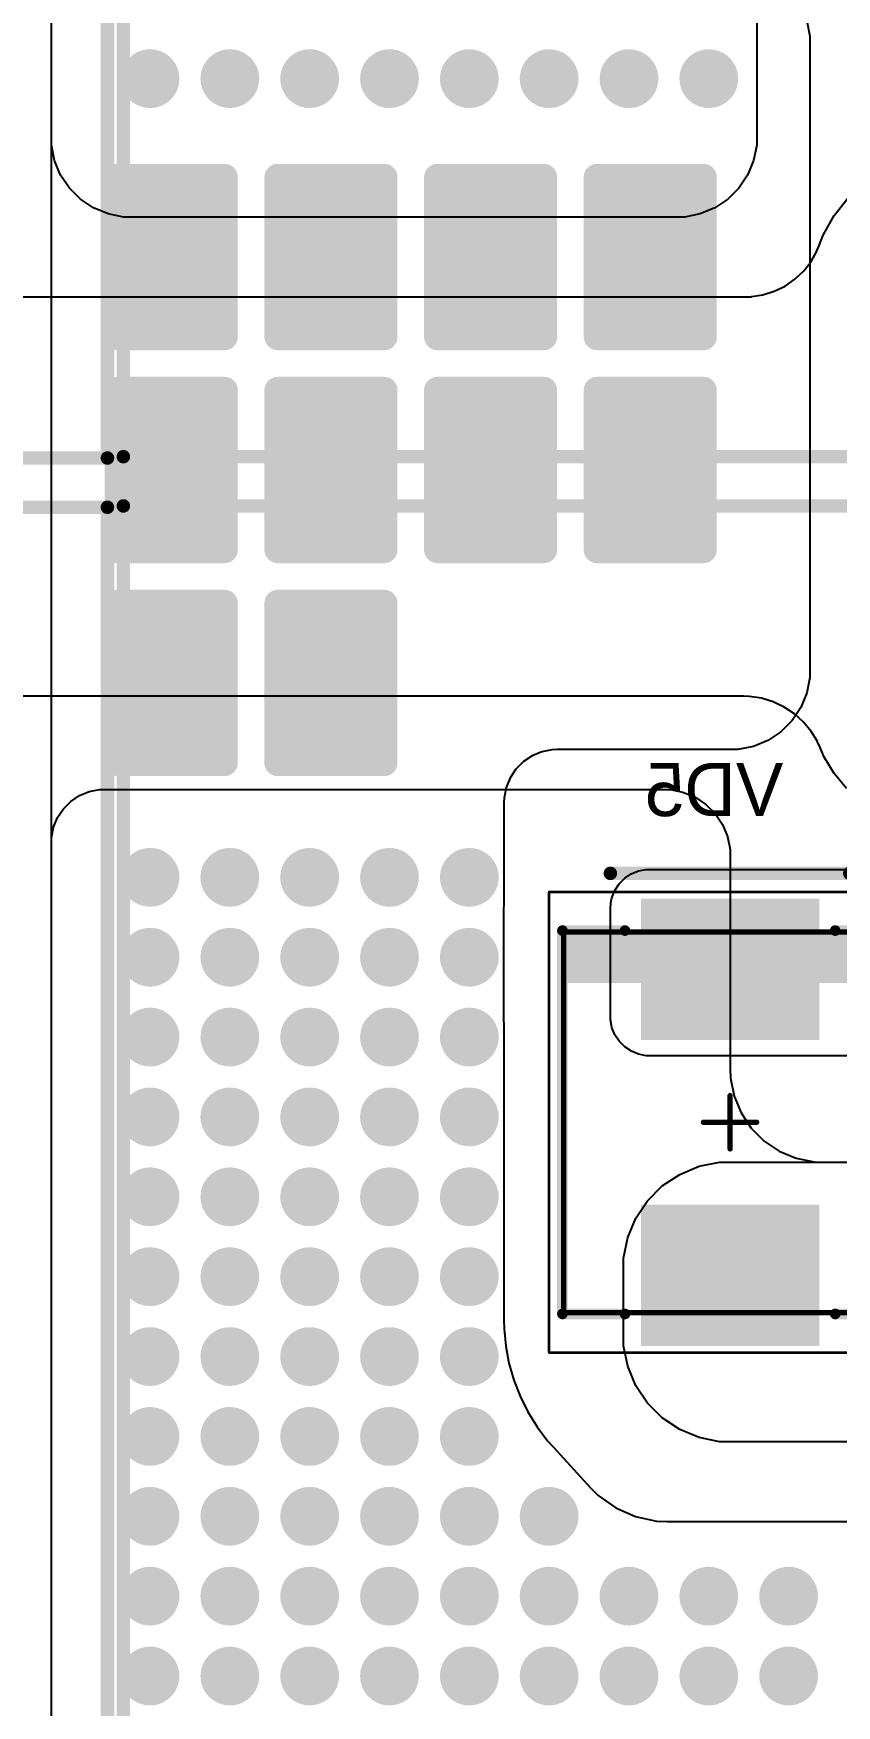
# Model space of a CAD drawing. Header units: millimetres. Extents: x 25 to 183, y 185 to 406.
# Drawn here: x 102.81 to 117.9, y 236.45 to 267.85 of the extents above; entities that cross this region are included whole.
import ezdxf

# ---------------------------------------------------------------- set-up
doc = ezdxf.new("R2010")
doc.units = ezdxf.units.MM
for name, color, linetype in [('BottomLayer', 5, 'Continuous'), ('BottomOverlay', 54, 'Continuous'), ('BottomPaste', 16, 'Continuous'), ('BottomSolder', 6, 'Continuous'), ('Mechanical13', 56, 'Continuous'), ('Mechanical15', 56, 'Continuous'), ('MultiLayer', 9, 'Continuous'), ('TopLayer', 1, 'Continuous'), ('TopOverlay', 2, 'Continuous'), ('TopSolder', 216, 'Continuous'), ('ViaHoleLayer', 16, 'Continuous')]:
    doc.layers.add(name, color=color, linetype=linetype)

# ---------------------------------------------------------------- blocks, each defined once
blk = doc.blocks.new('SMC_B_1855')
at = {"layer": 'BottomLayer'}
for points in [[(-4.1, 1.575), (-4.1, -1.575), (-1.65, 1.575), (-1.65, -1.575)], [(1.65, 1.575), (1.65, -1.575), (4.1, 1.575), (4.1, -1.575)]]:
    blk.add_solid(points, dxfattribs=at)
at = {"layer": 'BottomOverlay'}
for p, q in [((0.125, -5.069), (0.125, -4.561)), ((0.379, -4.815), (-0.129, -4.815))]:
    blk.add_line(p, q, dxfattribs=at)
for points, const_width in [([(-3.6, 3.15), (3.6, 3.15)], 0.2), ([(-3.6, 3.15), (-3.6, 1.975)], 0.2), ([(3.6, 3.15), (3.6, 1.975)], 0.2), ([(4.675, 2.25), (4.675, -2.25)], 0.254), ([(-3.6, -1.975), (-3.6, -3.15)], 0.2), ([(3.6, -1.975), (3.6, -3.15)], 0.2), ([(-3.6, -3.15), (3.6, -3.15)], 0.2)]:
    blk.add_lwpolyline(points, dxfattribs=dict(at, const_width=const_width))
for points, const_width in [([(-3.65, 3.15, 1), (-3.55, 3.15, 1)], 0.1), ([(-3.65, 3.15, 1), (-3.55, 3.15, 1)], 0.1), ([(3.55, 3.15, 1), (3.65, 3.15, 1)], 0.1), ([(3.55, 3.15, 1), (3.65, 3.15, 1)], 0.1), ([(4.611, 2.25, 1), (4.738, 2.25, 1)], 0.127), ([(-3.65, 1.975, 1), (-3.55, 1.975, 1)], 0.1), ([(3.55, 1.975, 1), (3.65, 1.975, 1)], 0.1), ([(-3.65, -1.975, 1), (-3.55, -1.975, 1)], 0.1), ([(3.55, -1.975, 1), (3.65, -1.975, 1)], 0.1), ([(4.611, -2.25, 1), (4.738, -2.25, 1)], 0.127), ([(-3.65, -3.15, 1), (-3.55, -3.15, 1)], 0.1), ([(-3.65, -3.15, 1), (-3.55, -3.15, 1)], 0.1), ([(3.55, -3.15, 1), (3.65, -3.15, 1)], 0.1), ([(3.55, -3.15, 1), (3.65, -3.15, 1)], 0.1)]:
    blk.add_lwpolyline(points, format="xyb", close=True, dxfattribs=dict(at, const_width=const_width))
at = {"layer": 'BottomPaste'}
for points in [[(-4.1, 1.575), (-4.1, -1.575), (-1.65, 1.575), (-1.65, -1.575)], [(1.65, 1.575), (1.65, -1.575), (4.1, 1.575), (4.1, -1.575)]]:
    blk.add_solid(points, dxfattribs=at)
at = {"layer": 'BottomSolder'}
for points in [[(-4.202, 1.677), (-4.202, -1.677), (-1.548, 1.677), (-1.548, -1.677)], [(1.548, 1.677), (1.548, -1.677), (4.202, 1.677), (4.202, -1.677)]]:
    blk.add_solid(points, dxfattribs=at)
at = {"layer": 'Mechanical13', "const_width": 0.1}
for points in [[(-3.575, 3.125), (-3.575, -3.125)], [(-3.575, 3.125), (3.575, 3.125)], [(3.575, 3.125), (3.575, -3.125)], [(-3.575, -3.125), (3.575, -3.125)]]:
    blk.add_lwpolyline(points, dxfattribs=at)
at = {"layer": 'Mechanical13', "const_width": 0.05}
for points in [[(-3.6, 3.125, 1), (-3.55, 3.125, 1)], [(-3.6, 3.125, 1), (-3.55, 3.125, 1)], [(3.55, 3.125, 1), (3.6, 3.125, 1)], [(3.55, 3.125, 1), (3.6, 3.125, 1)], [(-3.6, -3.125, 1), (-3.55, -3.125, 1)], [(-3.6, -3.125, 1), (-3.55, -3.125, 1)], [(3.55, -3.125, 1), (3.6, -3.125, 1)], [(3.55, -3.125, 1), (3.6, -3.125, 1)]]:
    blk.add_lwpolyline(points, format="xyb", close=True, dxfattribs=at)
at = {"layer": 'Mechanical13'}
blk.add_solid([(2.613, -3.125), (3.575, -3.125), (2.613, 3.125), (3.575, 3.125)], dxfattribs=at)
at = {"layer": 'Mechanical15'}
for points, const_width in [([(-4.325, 3.4), (-4.325, -3.4)], 0.05), ([(-4.325, 3.4), (4.325, 3.4)], 0.05), ([(4.325, 3.4), (4.325, -3.4)], 0.05), ([(0, 0.5), (0, -0.5)], 0.1), ([(-0.5, 0), (0.5, 0)], 0.1), ([(-4.325, -3.4), (4.325, -3.4)], 0.05)]:
    blk.add_lwpolyline(points, dxfattribs=dict(at, const_width=const_width))
for points, const_width in [([(-4.337, 3.4, 1), (-4.313, 3.4, 1)], 0.025), ([(-4.337, 3.4, 1), (-4.313, 3.4, 1)], 0.025), ([(4.313, 3.4, 1), (4.337, 3.4, 1)], 0.025), ([(4.313, 3.4, 1), (4.337, 3.4, 1)], 0.025), ([(-0.025, 0.5, 1), (0.025, 0.5, 1)], 0.05), ([(-0.525, 0, 1), (-0.475, 0, 1)], 0.05), ([(0.475, 0, 1), (0.525, 0, 1)], 0.05), ([(-0.025, -0.5, 1), (0.025, -0.5, 1)], 0.05), ([(-4.337, -3.4, 1), (-4.313, -3.4, 1)], 0.025), ([(-4.337, -3.4, 1), (-4.313, -3.4, 1)], 0.025), ([(4.313, -3.4, 1), (4.337, -3.4, 1)], 0.025), ([(4.313, -3.4, 1), (4.337, -3.4, 1)], 0.025)]:
    blk.add_lwpolyline(points, format="xyb", close=True, dxfattribs=dict(at, const_width=const_width))
blk = doc.blocks.new('HEAT_SINK_C40_058_VE_1862')
at = {"layer": 'TopOverlay', "const_width": 0.254}
for points in [[(-2.625, 2), (-17.25, 2)], [(-17.25, 2), (-17.25, -56)]]:
    blk.add_lwpolyline(points, dxfattribs=at)
at = {"layer": 'TopOverlay', "const_width": 0.127}
blk.add_lwpolyline([(-17.314, 2, 1), (-17.187, 2, 1)], format="xyb", close=True, dxfattribs=at)
blk.add_lwpolyline([(-17.314, 2, 1), (-17.187, 2, 1)], format="xyb", close=True, dxfattribs=at)
blk = doc.blocks.new('HEAT_SINK_C40_058_VE_1863')
at = {"layer": 'TopOverlay', "const_width": 0.254}
for points in [[(-17.25, -56), (-17.25, 2)], [(-17.25, -56), (-2.625, -56)]]:
    blk.add_lwpolyline(points, dxfattribs=at)
at = {"layer": 'TopOverlay', "const_width": 0.127}
blk.add_lwpolyline([(-17.314, -56, 1), (-17.187, -56, 1)], format="xyb", close=True, dxfattribs=at)
blk.add_lwpolyline([(-17.314, -56, 1), (-17.187, -56, 1)], format="xyb", close=True, dxfattribs=at)
blk = doc.blocks.new('HEAT_SINK_C40_058_VE_1864')
at = {"layer": 'TopOverlay', "const_width": 0.254}
for points in [[(-17.25, 2), (-17.25, -56)], [(-2.625, -56), (-17.25, -56)]]:
    blk.add_lwpolyline(points, dxfattribs=at)
at = {"layer": 'TopOverlay', "const_width": 0.127}
blk.add_lwpolyline([(-17.314, -56, 1), (-17.187, -56, 1)], format="xyb", close=True, dxfattribs=at)
blk.add_lwpolyline([(-17.314, -56, 1), (-17.187, -56, 1)], format="xyb", close=True, dxfattribs=at)
blk = doc.blocks.new('HEAT_SINK_C40_058_VE_1865')
at = {"layer": 'TopOverlay', "const_width": 0.254}
for points in [[(-17.25, 2), (-2.625, 2)], [(-17.25, -56), (-17.25, 2)]]:
    blk.add_lwpolyline(points, dxfattribs=at)
at = {"layer": 'TopOverlay', "const_width": 0.127}
blk.add_lwpolyline([(-17.314, 2, 1), (-17.187, 2, 1)], format="xyb", close=True, dxfattribs=at)
blk.add_lwpolyline([(-17.314, 2, 1), (-17.187, 2, 1)], format="xyb", close=True, dxfattribs=at)

msp = doc.modelspace()

# ---------------------------------------------------------------- linework, layer by layer
at = {"layer": 'BottomLayer'}
for p, q in [((103.15, 234.4), (103.15, 293.4)), ((117.342, 268.088), (117.4, 267.798)), ((117.4, 267.798), (117.4, 267.65)), ((117.4, 267.65), (117.4, 267.65)), ((117.4, 267.65), (117.4, 267.65)), ((117.4, 267.65), (117.4, 255.9)), ((117.4, 255.752), (117.342, 255.462)), ((117.4, 255.9), (117.4, 255.752)), ((117.342, 255.462), (117.229, 255.189)), ((117.229, 255.189), (117.065, 254.944)), ((116.856, 254.735), (116.611, 254.571)), ((117.065, 254.944), (116.856, 254.735)), ((112.552, 254.395), (112.36, 254.357)), ((112.65, 254.4), (112.552, 254.395)), ((115.9, 254.4), (112.65, 254.4)), ((116.048, 254.4), (115.9, 254.4)), ((116.338, 254.458), (116.048, 254.4)), ((116.611, 254.571), (116.338, 254.458)), ((112.016, 254.173), (111.877, 254.034)), ((112.179, 254.282), (112.016, 254.173)), ((112.36, 254.357), (112.179, 254.282)), ((111.768, 253.871), (111.693, 253.69)), ((111.877, 254.034), (111.768, 253.871)), ((111.655, 253.498), (111.65, 253.4)), ((111.66, 253.523), (111.655, 253.498)), ((111.693, 253.69), (111.66, 253.523)), ((111.65, 253.4), (111.65, 253.4)), ((111.65, 253.4), (111.65, 253.4)), ((111.65, 253.4), (111.65, 251.602)), ((113.735, 251.755), (113.817, 251.878)), ((113.817, 251.878), (113.921, 251.983)), ((113.921, 251.983), (114.044, 252.065)), ((114.044, 252.065), (114.181, 252.121)), ((114.181, 252.121), (114.326, 252.15)), ((114.326, 252.15), (114.4, 252.15)), ((114.4, 252.15), (129.524, 252.15)), ((111.65, 251.602), (111.646, 251.557)), ((111.646, 251.557), (111.648, 251.482)), ((113.66, 251.523), (113.678, 251.618)), ((113.678, 251.618), (113.735, 251.755)), ((111.648, 251.482), (111.64, 251.408)), ((111.64, 251.408), (111.64, 251.407)), ((111.64, 251.407), (111.641, 251.403)), ((111.641, 251.403), (111.64, 251.399)), ((111.64, 251.399), (111.64, 249.326)), ((113.65, 251.4), (113.66, 251.523)), ((113.65, 251.399), (113.65, 251.4)), ((113.65, 249.326), (113.65, 251.399)), ((111.64, 249.326), (111.65, 249.228)), ((111.65, 249.228), (111.65, 243.686)), ((113.679, 249.181), (113.65, 249.326)), ((113.735, 249.045), (113.679, 249.181)), ((113.817, 248.922), (113.735, 249.045)), ((113.922, 248.817), (113.817, 248.922)), ((114.045, 248.735), (113.922, 248.817)), ((114.181, 248.679), (114.045, 248.735)), ((114.326, 248.65), (114.181, 248.679)), ((114.4, 248.65), (114.326, 248.65)), ((124.149, 248.65), (114.4, 248.65)), ((114.953, 246.422), (115.317, 246.573)), ((115.317, 246.573), (115.703, 246.65)), ((115.703, 246.65), (115.9, 246.65)), ((115.9, 246.65), (121.65, 246.65)), ((114.346, 245.925), (114.625, 246.204)), ((114.625, 246.204), (114.953, 246.422)), ((114.128, 245.597), (114.346, 245.925)), ((113.977, 245.233), (114.128, 245.597)), ((113.9, 244.847), (113.977, 245.233)), ((113.9, 244.65), (113.9, 244.847)), ((113.9, 243.4), (113.9, 244.65)), ((111.65, 243.686), (111.654, 243.522)), ((111.654, 243.522), (111.684, 243.196)), ((113.9, 243.203), (113.9, 243.4)), ((111.684, 243.196), (111.745, 242.874)), ((113.977, 242.817), (113.9, 243.203)), ((111.745, 242.874), (111.835, 242.558)), ((114.128, 242.453), (113.977, 242.817)), ((111.835, 242.558), (111.953, 242.253)), ((114.346, 242.125), (114.128, 242.453)), ((111.953, 242.253), (112.1, 241.959)), ((114.625, 241.846), (114.346, 242.125)), ((112.1, 241.959), (112.273, 241.681)), ((114.953, 241.628), (114.625, 241.846)), ((112.273, 241.681), (112.471, 241.42)), ((115.317, 241.477), (114.953, 241.628)), ((112.471, 241.42), (112.579, 241.296)), ((112.579, 241.296), (112.579, 241.296)), ((112.579, 241.296), (112.579, 241.296)), ((112.579, 241.296), (113.277, 240.534)), ((115.703, 241.4), (115.317, 241.477)), ((115.9, 241.4), (115.703, 241.4)), ((121.847, 241.4), (115.9, 241.4)), ((113.277, 240.534), (113.421, 240.392)), ((113.421, 240.392), (113.75, 240.157)), ((113.75, 240.157), (114.12, 239.994)), ((114.12, 239.994), (114.516, 239.91)), ((114.516, 239.91), (114.718, 239.9)), ((114.718, 239.9), (121.632, 239.9))]:
    msp.add_line(p, q, dxfattribs=at)
at = {"layer": 'BottomLayer', "const_width": 0.45}
for points in [[(104.775, 267, 1), (105.225, 267, 1)], [(106.275, 267, 1), (106.725, 267, 1)], [(107.775, 267, 1), (108.225, 267, 1)], [(109.275, 267, 1), (109.725, 267, 1)], [(110.775, 267, 1), (111.225, 267, 1)], [(112.275, 267, 1), (112.725, 267, 1)], [(113.775, 267, 1), (114.225, 267, 1)], [(115.275, 267, 1), (115.725, 267, 1)], [(104.775, 252, 1), (105.225, 252, 1)], [(106.275, 252, 1), (106.725, 252, 1)], [(107.775, 252, 1), (108.225, 252, 1)], [(109.275, 252, 1), (109.725, 252, 1)], [(110.775, 252, 1), (111.225, 252, 1)], [(104.775, 250.5, 1), (105.225, 250.5, 1)], [(106.275, 250.5, 1), (106.725, 250.5, 1)], [(107.775, 250.5, 1), (108.225, 250.5, 1)], [(109.275, 250.5, 1), (109.725, 250.5, 1)], [(110.775, 250.5, 1), (111.225, 250.5, 1)], [(104.775, 249, 1), (105.225, 249, 1)], [(106.275, 249, 1), (106.725, 249, 1)], [(107.775, 249, 1), (108.225, 249, 1)], [(109.275, 249, 1), (109.725, 249, 1)], [(110.775, 249, 1), (111.225, 249, 1)], [(104.775, 247.5, 1), (105.225, 247.5, 1)], [(106.275, 247.5, 1), (106.725, 247.5, 1)], [(107.775, 247.5, 1), (108.225, 247.5, 1)], [(109.275, 247.5, 1), (109.725, 247.5, 1)], [(110.775, 247.5, 1), (111.225, 247.5, 1)], [(104.775, 246, 1), (105.225, 246, 1)], [(106.275, 246, 1), (106.725, 246, 1)], [(107.775, 246, 1), (108.225, 246, 1)], [(109.275, 246, 1), (109.725, 246, 1)], [(110.775, 246, 1), (111.225, 246, 1)], [(104.775, 244.5, 1), (105.225, 244.5, 1)], [(106.275, 244.5, 1), (106.725, 244.5, 1)], [(107.775, 244.5, 1), (108.225, 244.5, 1)], [(109.275, 244.5, 1), (109.725, 244.5, 1)], [(110.775, 244.5, 1), (111.225, 244.5, 1)], [(104.775, 243, 1), (105.225, 243, 1)], [(106.275, 243, 1), (106.725, 243, 1)], [(107.775, 243, 1), (108.225, 243, 1)], [(109.275, 243, 1), (109.725, 243, 1)], [(110.775, 243, 1), (111.225, 243, 1)], [(104.775, 241.5, 1), (105.225, 241.5, 1)], [(106.275, 241.5, 1), (106.725, 241.5, 1)], [(107.775, 241.5, 1), (108.225, 241.5, 1)], [(109.275, 241.5, 1), (109.725, 241.5, 1)], [(110.775, 241.5, 1), (111.225, 241.5, 1)], [(104.775, 240, 1), (105.225, 240, 1)], [(106.275, 240, 1), (106.725, 240, 1)], [(107.775, 240, 1), (108.225, 240, 1)], [(109.275, 240, 1), (109.725, 240, 1)], [(110.775, 240, 1), (111.225, 240, 1)], [(112.275, 240, 1), (112.725, 240, 1)], [(104.775, 238.5, 1), (105.225, 238.5, 1)], [(106.275, 238.5, 1), (106.725, 238.5, 1)], [(107.775, 238.5, 1), (108.225, 238.5, 1)], [(109.275, 238.5, 1), (109.725, 238.5, 1)], [(110.775, 238.5, 1), (111.225, 238.5, 1)], [(112.275, 238.5, 1), (112.725, 238.5, 1)], [(113.775, 238.5, 1), (114.225, 238.5, 1)], [(115.275, 238.5, 1), (115.725, 238.5, 1)], [(116.775, 238.5, 1), (117.225, 238.5, 1)], [(104.775, 237, 1), (105.225, 237, 1)], [(106.275, 237, 1), (106.725, 237, 1)], [(107.775, 237, 1), (108.225, 237, 1)], [(109.275, 237, 1), (109.725, 237, 1)], [(110.775, 237, 1), (111.225, 237, 1)], [(112.275, 237, 1), (112.725, 237, 1)], [(113.775, 237, 1), (114.225, 237, 1)], [(115.275, 237, 1), (115.725, 237, 1)], [(116.775, 237, 1), (117.225, 237, 1)]]:
    msp.add_lwpolyline(points, format="xyb", close=True, dxfattribs=at)
at = {"layer": 'BottomSolder'}
for points, const_width in [([(104.724, 267, 1), (105.276, 267, 1)], 0.552), ([(106.224, 267, 1), (106.776, 267, 1)], 0.552), ([(107.724, 267, 1), (108.276, 267, 1)], 0.552), ([(109.224, 267, 1), (109.776, 267, 1)], 0.552), ([(110.724, 267, 1), (111.276, 267, 1)], 0.552), ([(112.224, 267, 1), (112.776, 267, 1)], 0.552), ([(113.724, 267, 1), (114.276, 267, 1)], 0.552), ([(115.224, 267, 1), (115.776, 267, 1)], 0.552), ([(104.275, 265.15, 1), (104.525, 265.15, 1)], 0.25), ([(106.275, 265.15, 1), (106.525, 265.15, 1)], 0.25), ([(107.275, 265.15, 1), (107.525, 265.15, 1)], 0.25), ([(109.275, 265.15, 1), (109.525, 265.15, 1)], 0.25), ([(110.275, 265.15, 1), (110.525, 265.15, 1)], 0.25), ([(112.275, 265.15, 1), (112.525, 265.15, 1)], 0.25), ([(113.275, 265.15, 1), (113.525, 265.15, 1)], 0.25), ([(115.275, 265.15, 1), (115.525, 265.15, 1)], 0.25), ([(104.275, 262.15, 1), (104.525, 262.15, 1)], 0.25), ([(106.275, 262.15, 1), (106.525, 262.15, 1)], 0.25), ([(107.275, 262.15, 1), (107.525, 262.15, 1)], 0.25), ([(109.275, 262.15, 1), (109.525, 262.15, 1)], 0.25), ([(110.275, 262.15, 1), (110.525, 262.15, 1)], 0.25), ([(112.275, 262.15, 1), (112.525, 262.15, 1)], 0.25), ([(113.275, 262.15, 1), (113.525, 262.15, 1)], 0.25), ([(115.275, 262.15, 1), (115.525, 262.15, 1)], 0.25), ([(104.275, 261.15, 1), (104.525, 261.15, 1)], 0.25), ([(106.275, 261.15, 1), (106.525, 261.15, 1)], 0.25), ([(107.275, 261.15, 1), (107.525, 261.15, 1)], 0.25), ([(109.275, 261.15, 1), (109.525, 261.15, 1)], 0.25), ([(110.275, 261.15, 1), (110.525, 261.15, 1)], 0.25), ([(112.275, 261.15, 1), (112.525, 261.15, 1)], 0.25), ([(113.275, 261.15, 1), (113.525, 261.15, 1)], 0.25), ([(115.275, 261.15, 1), (115.525, 261.15, 1)], 0.25), ([(104.275, 258.15, 1), (104.525, 258.15, 1)], 0.25), ([(106.275, 258.15, 1), (106.525, 258.15, 1)], 0.25), ([(107.275, 258.15, 1), (107.525, 258.15, 1)], 0.25), ([(109.275, 258.15, 1), (109.525, 258.15, 1)], 0.25), ([(110.275, 258.15, 1), (110.525, 258.15, 1)], 0.25), ([(112.275, 258.15, 1), (112.525, 258.15, 1)], 0.25), ([(113.275, 258.15, 1), (113.525, 258.15, 1)], 0.25), ([(115.275, 258.15, 1), (115.525, 258.15, 1)], 0.25), ([(104.275, 257.15, 1), (104.525, 257.15, 1)], 0.25), ([(106.275, 257.15, 1), (106.525, 257.15, 1)], 0.25), ([(107.275, 257.15, 1), (107.525, 257.15, 1)], 0.25), ([(109.275, 257.15, 1), (109.525, 257.15, 1)], 0.25), ([(104.275, 254.15, 1), (104.525, 254.15, 1)], 0.25), ([(106.275, 254.15, 1), (106.525, 254.15, 1)], 0.25), ([(107.275, 254.15, 1), (107.525, 254.15, 1)], 0.25), ([(109.275, 254.15, 1), (109.525, 254.15, 1)], 0.25), ([(104.724, 252, 1), (105.276, 252, 1)], 0.552), ([(106.224, 252, 1), (106.776, 252, 1)], 0.552), ([(107.724, 252, 1), (108.276, 252, 1)], 0.552), ([(109.224, 252, 1), (109.776, 252, 1)], 0.552), ([(110.724, 252, 1), (111.276, 252, 1)], 0.552), ([(104.724, 250.5, 1), (105.276, 250.5, 1)], 0.552), ([(106.224, 250.5, 1), (106.776, 250.5, 1)], 0.552), ([(107.724, 250.5, 1), (108.276, 250.5, 1)], 0.552), ([(109.224, 250.5, 1), (109.776, 250.5, 1)], 0.552), ([(110.724, 250.5, 1), (111.276, 250.5, 1)], 0.552), ([(104.724, 249, 1), (105.276, 249, 1)], 0.552), ([(106.224, 249, 1), (106.776, 249, 1)], 0.552), ([(107.724, 249, 1), (108.276, 249, 1)], 0.552), ([(109.224, 249, 1), (109.776, 249, 1)], 0.552), ([(110.724, 249, 1), (111.276, 249, 1)], 0.552), ([(104.724, 247.5, 1), (105.276, 247.5, 1)], 0.552), ([(106.224, 247.5, 1), (106.776, 247.5, 1)], 0.552), ([(107.724, 247.5, 1), (108.276, 247.5, 1)], 0.552), ([(109.224, 247.5, 1), (109.776, 247.5, 1)], 0.552), ([(110.724, 247.5, 1), (111.276, 247.5, 1)], 0.552), ([(104.724, 246, 1), (105.276, 246, 1)], 0.552), ([(106.224, 246, 1), (106.776, 246, 1)], 0.552), ([(107.724, 246, 1), (108.276, 246, 1)], 0.552), ([(109.224, 246, 1), (109.776, 246, 1)], 0.552), ([(110.724, 246, 1), (111.276, 246, 1)], 0.552), ([(104.724, 244.5, 1), (105.276, 244.5, 1)], 0.552), ([(106.224, 244.5, 1), (106.776, 244.5, 1)], 0.552), ([(107.724, 244.5, 1), (108.276, 244.5, 1)], 0.552), ([(109.224, 244.5, 1), (109.776, 244.5, 1)], 0.552), ([(110.724, 244.5, 1), (111.276, 244.5, 1)], 0.552), ([(104.724, 243, 1), (105.276, 243, 1)], 0.552), ([(106.224, 243, 1), (106.776, 243, 1)], 0.552), ([(107.724, 243, 1), (108.276, 243, 1)], 0.552), ([(109.224, 243, 1), (109.776, 243, 1)], 0.552), ([(110.724, 243, 1), (111.276, 243, 1)], 0.552), ([(104.724, 241.5, 1), (105.276, 241.5, 1)], 0.552), ([(106.224, 241.5, 1), (106.776, 241.5, 1)], 0.552), ([(107.724, 241.5, 1), (108.276, 241.5, 1)], 0.552), ([(109.224, 241.5, 1), (109.776, 241.5, 1)], 0.552), ([(110.724, 241.5, 1), (111.276, 241.5, 1)], 0.552), ([(104.724, 240, 1), (105.276, 240, 1)], 0.552), ([(106.224, 240, 1), (106.776, 240, 1)], 0.552), ([(107.724, 240, 1), (108.276, 240, 1)], 0.552), ([(109.224, 240, 1), (109.776, 240, 1)], 0.552), ([(110.724, 240, 1), (111.276, 240, 1)], 0.552), ([(112.224, 240, 1), (112.776, 240, 1)], 0.552), ([(104.724, 238.5, 1), (105.276, 238.5, 1)], 0.552), ([(106.224, 238.5, 1), (106.776, 238.5, 1)], 0.552), ([(107.724, 238.5, 1), (108.276, 238.5, 1)], 0.552), ([(109.224, 238.5, 1), (109.776, 238.5, 1)], 0.552), ([(110.724, 238.5, 1), (111.276, 238.5, 1)], 0.552), ([(112.224, 238.5, 1), (112.776, 238.5, 1)], 0.552), ([(113.724, 238.5, 1), (114.276, 238.5, 1)], 0.552), ([(115.224, 238.5, 1), (115.776, 238.5, 1)], 0.552), ([(116.724, 238.5, 1), (117.276, 238.5, 1)], 0.552), ([(104.724, 237, 1), (105.276, 237, 1)], 0.552), ([(106.224, 237, 1), (106.776, 237, 1)], 0.552), ([(107.724, 237, 1), (108.276, 237, 1)], 0.552), ([(109.224, 237, 1), (109.776, 237, 1)], 0.552), ([(110.724, 237, 1), (111.276, 237, 1)], 0.552), ([(112.224, 237, 1), (112.776, 237, 1)], 0.552), ([(113.724, 237, 1), (114.276, 237, 1)], 0.552), ([(115.224, 237, 1), (115.776, 237, 1)], 0.552), ([(116.724, 237, 1), (117.276, 237, 1)], 0.552)]:
    msp.add_lwpolyline(points, format="xyb", close=True, dxfattribs=dict(at, const_width=const_width))
for points in [[(106.4, 261.9), (106.4, 265.4), (104.4, 261.9), (104.4, 265.4)], [(109.4, 261.9), (109.4, 265.4), (107.4, 261.9), (107.4, 265.4)], [(112.4, 261.9), (112.4, 265.4), (110.4, 261.9), (110.4, 265.4)], [(115.4, 261.9), (115.4, 265.4), (113.4, 261.9), (113.4, 265.4)], [(106.65, 262.15), (106.65, 265.15), (104.15, 262.15), (104.15, 265.15)], [(109.65, 262.15), (109.65, 265.15), (107.15, 262.15), (107.15, 265.15)], [(112.65, 262.15), (112.65, 265.15), (110.15, 262.15), (110.15, 265.15)], [(115.65, 262.15), (115.65, 265.15), (113.15, 262.15), (113.15, 265.15)], [(106.4, 257.9), (106.4, 261.4), (104.4, 257.9), (104.4, 261.4)], [(109.4, 257.9), (109.4, 261.4), (107.4, 257.9), (107.4, 261.4)], [(112.4, 257.9), (112.4, 261.4), (110.4, 257.9), (110.4, 261.4)], [(115.4, 257.9), (115.4, 261.4), (113.4, 257.9), (113.4, 261.4)], [(106.65, 258.15), (106.65, 261.15), (104.15, 258.15), (104.15, 261.15)], [(109.65, 258.15), (109.65, 261.15), (107.15, 258.15), (107.15, 261.15)], [(112.65, 258.15), (112.65, 261.15), (110.15, 258.15), (110.15, 261.15)], [(115.65, 258.15), (115.65, 261.15), (113.15, 258.15), (113.15, 261.15)], [(106.4, 253.9), (106.4, 257.4), (104.4, 253.9), (104.4, 257.4)], [(109.4, 253.9), (109.4, 257.4), (107.4, 253.9), (107.4, 257.4)], [(106.65, 254.15), (106.65, 257.15), (104.15, 254.15), (104.15, 257.15)], [(109.65, 254.15), (109.65, 257.15), (107.15, 254.15), (107.15, 257.15)]]:
    msp.add_solid(points, dxfattribs=at)
at = {"layer": 'MultiLayer', "const_width": 0.45}
for points in [[(104.775, 267, 1), (105.225, 267, 1)], [(106.275, 267, 1), (106.725, 267, 1)], [(107.775, 267, 1), (108.225, 267, 1)], [(109.275, 267, 1), (109.725, 267, 1)], [(110.775, 267, 1), (111.225, 267, 1)], [(112.275, 267, 1), (112.725, 267, 1)], [(113.775, 267, 1), (114.225, 267, 1)], [(115.275, 267, 1), (115.725, 267, 1)], [(104.775, 252, 1), (105.225, 252, 1)], [(106.275, 252, 1), (106.725, 252, 1)], [(107.775, 252, 1), (108.225, 252, 1)], [(109.275, 252, 1), (109.725, 252, 1)], [(110.775, 252, 1), (111.225, 252, 1)], [(104.775, 250.5, 1), (105.225, 250.5, 1)], [(106.275, 250.5, 1), (106.725, 250.5, 1)], [(107.775, 250.5, 1), (108.225, 250.5, 1)], [(109.275, 250.5, 1), (109.725, 250.5, 1)], [(110.775, 250.5, 1), (111.225, 250.5, 1)], [(104.775, 249, 1), (105.225, 249, 1)], [(106.275, 249, 1), (106.725, 249, 1)], [(107.775, 249, 1), (108.225, 249, 1)], [(109.275, 249, 1), (109.725, 249, 1)], [(110.775, 249, 1), (111.225, 249, 1)], [(104.775, 247.5, 1), (105.225, 247.5, 1)], [(106.275, 247.5, 1), (106.725, 247.5, 1)], [(107.775, 247.5, 1), (108.225, 247.5, 1)], [(109.275, 247.5, 1), (109.725, 247.5, 1)], [(110.775, 247.5, 1), (111.225, 247.5, 1)], [(104.775, 246, 1), (105.225, 246, 1)], [(106.275, 246, 1), (106.725, 246, 1)], [(107.775, 246, 1), (108.225, 246, 1)], [(109.275, 246, 1), (109.725, 246, 1)], [(110.775, 246, 1), (111.225, 246, 1)], [(104.775, 244.5, 1), (105.225, 244.5, 1)], [(106.275, 244.5, 1), (106.725, 244.5, 1)], [(107.775, 244.5, 1), (108.225, 244.5, 1)], [(109.275, 244.5, 1), (109.725, 244.5, 1)], [(110.775, 244.5, 1), (111.225, 244.5, 1)], [(104.775, 243, 1), (105.225, 243, 1)], [(106.275, 243, 1), (106.725, 243, 1)], [(107.775, 243, 1), (108.225, 243, 1)], [(109.275, 243, 1), (109.725, 243, 1)], [(110.775, 243, 1), (111.225, 243, 1)], [(104.775, 241.5, 1), (105.225, 241.5, 1)], [(106.275, 241.5, 1), (106.725, 241.5, 1)], [(107.775, 241.5, 1), (108.225, 241.5, 1)], [(109.275, 241.5, 1), (109.725, 241.5, 1)], [(110.775, 241.5, 1), (111.225, 241.5, 1)], [(104.775, 240, 1), (105.225, 240, 1)], [(106.275, 240, 1), (106.725, 240, 1)], [(107.775, 240, 1), (108.225, 240, 1)], [(109.275, 240, 1), (109.725, 240, 1)], [(110.775, 240, 1), (111.225, 240, 1)], [(112.275, 240, 1), (112.725, 240, 1)], [(104.775, 238.5, 1), (105.225, 238.5, 1)], [(106.275, 238.5, 1), (106.725, 238.5, 1)], [(107.775, 238.5, 1), (108.225, 238.5, 1)], [(109.275, 238.5, 1), (109.725, 238.5, 1)], [(110.775, 238.5, 1), (111.225, 238.5, 1)], [(112.275, 238.5, 1), (112.725, 238.5, 1)], [(113.775, 238.5, 1), (114.225, 238.5, 1)], [(115.275, 238.5, 1), (115.725, 238.5, 1)], [(116.775, 238.5, 1), (117.225, 238.5, 1)], [(104.775, 237, 1), (105.225, 237, 1)], [(106.275, 237, 1), (106.725, 237, 1)], [(107.775, 237, 1), (108.225, 237, 1)], [(109.275, 237, 1), (109.725, 237, 1)], [(110.775, 237, 1), (111.225, 237, 1)], [(112.275, 237, 1), (112.725, 237, 1)], [(113.775, 237, 1), (114.225, 237, 1)], [(115.275, 237, 1), (115.725, 237, 1)], [(116.775, 237, 1), (117.225, 237, 1)]]:
    msp.add_lwpolyline(points, format="xyb", close=True, dxfattribs=at)
at = {"layer": 'TopLayer'}
for p, q in [((103.15, 265.9), (103.15, 291.65)), ((116.4, 268.65), (116.4, 265.9)), ((103.15, 265.752), (103.15, 265.9)), ((103.208, 265.462), (103.15, 265.752)), ((116.4, 265.752), (116.342, 265.462)), ((116.4, 265.9), (116.4, 265.9)), ((116.4, 265.9), (116.4, 265.752)), ((103.321, 265.189), (103.208, 265.462)), ((116.342, 265.462), (116.229, 265.189)), ((103.485, 264.944), (103.321, 265.189)), ((116.229, 265.189), (116.065, 264.944)), ((103.694, 264.735), (103.485, 264.944)), ((103.939, 264.571), (103.694, 264.735)), ((115.856, 264.735), (115.611, 264.571)), ((116.065, 264.944), (115.856, 264.735)), ((117.853, 264.427), (118.11, 264.756)), ((104.212, 264.458), (103.939, 264.571)), ((104.502, 264.4), (104.212, 264.458)), ((115.338, 264.458), (115.048, 264.4)), ((115.611, 264.571), (115.338, 264.458)), ((117.649, 264.063), (117.853, 264.427)), ((104.65, 264.4), (104.502, 264.4)), ((114.9, 264.4), (104.65, 264.4)), ((104.65, 264.4), (104.65, 264.4)), ((115.048, 264.4), (114.9, 264.4)), ((117.532, 263.764), (117.576, 263.868)), ((117.576, 263.868), (117.649, 264.063)), ((117.576, 263.868), (117.576, 263.868)), ((117.576, 263.868), (117.576, 263.868)), ((117.283, 263.389), (117.422, 263.567)), ((117.422, 263.567), (117.53, 263.76)), ((117.53, 263.76), (117.532, 263.764)), ((116.933, 263.105), (117.119, 263.233)), ((117.119, 263.233), (117.283, 263.389)), ((92.725, 262.9), (116.178, 262.9)), ((116.178, 262.9), (116.291, 262.904)), ((116.291, 262.904), (116.302, 262.906)), ((116.302, 262.906), (116.514, 262.938)), ((116.514, 262.938), (116.73, 263.006)), ((116.73, 263.006), (116.933, 263.105)), ((116.15, 255.4), (92.817, 255.4)), ((116.265, 255.396), (116.15, 255.4)), ((116.492, 255.362), (116.265, 255.396)), ((116.711, 255.296), (116.492, 255.362)), ((116.919, 255.198), (116.711, 255.296)), ((117.11, 255.07), (116.919, 255.198)), ((117.28, 254.917), (117.11, 255.07)), ((117.426, 254.739), (117.28, 254.917)), ((117.541, 254.548), (117.426, 254.739)), ((117.544, 254.543), (117.541, 254.548)), ((117.592, 254.439), (117.544, 254.543)), ((117.592, 254.438), (117.592, 254.439)), ((117.663, 254.269), (117.592, 254.438)), ((117.592, 254.438), (117.592, 254.438)), ((117.592, 254.438), (117.592, 254.438)), ((117.853, 253.953), (117.663, 254.269)), ((118.087, 253.669), (117.853, 253.953)), ((103.373, 253.287), (103.513, 253.427)), ((103.513, 253.427), (103.676, 253.536)), ((103.676, 253.536), (103.858, 253.612)), ((103.858, 253.612), (104.051, 253.65)), ((104.051, 253.65), (104.15, 253.65)), ((104.15, 253.65), (114.65, 253.65)), ((104.15, 253.65), (104.15, 253.65)), ((114.65, 253.65), (114.773, 253.65)), ((114.773, 253.65), (115.015, 253.602)), ((115.015, 253.602), (115.242, 253.508)), ((115.242, 253.508), (115.447, 253.371)), ((103.188, 252.942), (103.264, 253.124)), ((103.264, 253.124), (103.373, 253.287)), ((115.447, 253.371), (115.621, 253.197)), ((115.621, 253.197), (115.758, 252.992)), ((103.15, 252.748), (103.188, 252.942)), ((115.758, 252.992), (115.852, 252.765)), ((103.15, 252.65), (103.15, 252.748)), ((103.15, 209.9), (103.15, 252.65)), ((115.852, 252.765), (115.9, 252.523)), ((115.9, 252.523), (115.9, 252.4)), ((115.9, 252.4), (115.9, 252.4)), ((115.9, 252.4), (115.9, 252.4)), ((115.9, 252.4), (115.9, 248.4)), ((115.9, 248.4), (115.908, 248.228)), ((115.908, 248.228), (115.975, 247.892)), ((115.975, 247.892), (116.107, 247.575)), ((116.107, 247.575), (116.297, 247.29)), ((116.297, 247.29), (116.54, 247.047)), ((116.54, 247.047), (116.825, 246.857)), ((116.825, 246.857), (117.142, 246.725)), ((117.142, 246.725), (117.478, 246.658)), ((117.478, 246.658), (117.65, 246.65)), ((117.65, 246.65), (121.65, 246.65))]:
    msp.add_line(p, q, dxfattribs=at)
at = {"layer": 'TopLayer', "const_width": 0.45}
for points in [[(104.775, 267, 1), (105.225, 267, 1)], [(106.275, 267, 1), (106.725, 267, 1)], [(107.775, 267, 1), (108.225, 267, 1)], [(109.275, 267, 1), (109.725, 267, 1)], [(110.775, 267, 1), (111.225, 267, 1)], [(112.275, 267, 1), (112.725, 267, 1)], [(113.775, 267, 1), (114.225, 267, 1)], [(115.275, 267, 1), (115.725, 267, 1)], [(104.775, 252, 1), (105.225, 252, 1)], [(106.275, 252, 1), (106.725, 252, 1)], [(107.775, 252, 1), (108.225, 252, 1)], [(109.275, 252, 1), (109.725, 252, 1)], [(110.775, 252, 1), (111.225, 252, 1)], [(104.775, 250.5, 1), (105.225, 250.5, 1)], [(106.275, 250.5, 1), (106.725, 250.5, 1)], [(107.775, 250.5, 1), (108.225, 250.5, 1)], [(109.275, 250.5, 1), (109.725, 250.5, 1)], [(110.775, 250.5, 1), (111.225, 250.5, 1)], [(104.775, 249, 1), (105.225, 249, 1)], [(106.275, 249, 1), (106.725, 249, 1)], [(107.775, 249, 1), (108.225, 249, 1)], [(109.275, 249, 1), (109.725, 249, 1)], [(110.775, 249, 1), (111.225, 249, 1)], [(104.775, 247.5, 1), (105.225, 247.5, 1)], [(106.275, 247.5, 1), (106.725, 247.5, 1)], [(107.775, 247.5, 1), (108.225, 247.5, 1)], [(109.275, 247.5, 1), (109.725, 247.5, 1)], [(110.775, 247.5, 1), (111.225, 247.5, 1)], [(104.775, 246, 1), (105.225, 246, 1)], [(106.275, 246, 1), (106.725, 246, 1)], [(107.775, 246, 1), (108.225, 246, 1)], [(109.275, 246, 1), (109.725, 246, 1)], [(110.775, 246, 1), (111.225, 246, 1)], [(104.775, 244.5, 1), (105.225, 244.5, 1)], [(106.275, 244.5, 1), (106.725, 244.5, 1)], [(107.775, 244.5, 1), (108.225, 244.5, 1)], [(109.275, 244.5, 1), (109.725, 244.5, 1)], [(110.775, 244.5, 1), (111.225, 244.5, 1)], [(104.775, 243, 1), (105.225, 243, 1)], [(106.275, 243, 1), (106.725, 243, 1)], [(107.775, 243, 1), (108.225, 243, 1)], [(109.275, 243, 1), (109.725, 243, 1)], [(110.775, 243, 1), (111.225, 243, 1)], [(104.775, 241.5, 1), (105.225, 241.5, 1)], [(106.275, 241.5, 1), (106.725, 241.5, 1)], [(107.775, 241.5, 1), (108.225, 241.5, 1)], [(109.275, 241.5, 1), (109.725, 241.5, 1)], [(110.775, 241.5, 1), (111.225, 241.5, 1)], [(104.775, 240, 1), (105.225, 240, 1)], [(106.275, 240, 1), (106.725, 240, 1)], [(107.775, 240, 1), (108.225, 240, 1)], [(109.275, 240, 1), (109.725, 240, 1)], [(110.775, 240, 1), (111.225, 240, 1)], [(112.275, 240, 1), (112.725, 240, 1)], [(104.775, 238.5, 1), (105.225, 238.5, 1)], [(106.275, 238.5, 1), (106.725, 238.5, 1)], [(107.775, 238.5, 1), (108.225, 238.5, 1)], [(109.275, 238.5, 1), (109.725, 238.5, 1)], [(110.775, 238.5, 1), (111.225, 238.5, 1)], [(112.275, 238.5, 1), (112.725, 238.5, 1)], [(113.775, 238.5, 1), (114.225, 238.5, 1)], [(115.275, 238.5, 1), (115.725, 238.5, 1)], [(116.775, 238.5, 1), (117.225, 238.5, 1)], [(104.775, 237, 1), (105.225, 237, 1)], [(106.275, 237, 1), (106.725, 237, 1)], [(107.775, 237, 1), (108.225, 237, 1)], [(109.275, 237, 1), (109.725, 237, 1)], [(110.775, 237, 1), (111.225, 237, 1)], [(112.275, 237, 1), (112.725, 237, 1)], [(113.775, 237, 1), (114.225, 237, 1)], [(115.275, 237, 1), (115.725, 237, 1)], [(116.775, 237, 1), (117.225, 237, 1)]]:
    msp.add_lwpolyline(points, format="xyb", close=True, dxfattribs=at)
at = {"layer": 'TopSolder', "const_width": 0.552}
for points in [[(104.724, 267, 1), (105.276, 267, 1)], [(106.224, 267, 1), (106.776, 267, 1)], [(107.724, 267, 1), (108.276, 267, 1)], [(109.224, 267, 1), (109.776, 267, 1)], [(110.724, 267, 1), (111.276, 267, 1)], [(112.224, 267, 1), (112.776, 267, 1)], [(113.724, 267, 1), (114.276, 267, 1)], [(115.224, 267, 1), (115.776, 267, 1)], [(104.724, 252, 1), (105.276, 252, 1)], [(106.224, 252, 1), (106.776, 252, 1)], [(107.724, 252, 1), (108.276, 252, 1)], [(109.224, 252, 1), (109.776, 252, 1)], [(110.724, 252, 1), (111.276, 252, 1)], [(104.724, 250.5, 1), (105.276, 250.5, 1)], [(106.224, 250.5, 1), (106.776, 250.5, 1)], [(107.724, 250.5, 1), (108.276, 250.5, 1)], [(109.224, 250.5, 1), (109.776, 250.5, 1)], [(110.724, 250.5, 1), (111.276, 250.5, 1)], [(104.724, 249, 1), (105.276, 249, 1)], [(106.224, 249, 1), (106.776, 249, 1)], [(107.724, 249, 1), (108.276, 249, 1)], [(109.224, 249, 1), (109.776, 249, 1)], [(110.724, 249, 1), (111.276, 249, 1)], [(104.724, 247.5, 1), (105.276, 247.5, 1)], [(106.224, 247.5, 1), (106.776, 247.5, 1)], [(107.724, 247.5, 1), (108.276, 247.5, 1)], [(109.224, 247.5, 1), (109.776, 247.5, 1)], [(110.724, 247.5, 1), (111.276, 247.5, 1)], [(104.724, 246, 1), (105.276, 246, 1)], [(106.224, 246, 1), (106.776, 246, 1)], [(107.724, 246, 1), (108.276, 246, 1)], [(109.224, 246, 1), (109.776, 246, 1)], [(110.724, 246, 1), (111.276, 246, 1)], [(104.724, 244.5, 1), (105.276, 244.5, 1)], [(106.224, 244.5, 1), (106.776, 244.5, 1)], [(107.724, 244.5, 1), (108.276, 244.5, 1)], [(109.224, 244.5, 1), (109.776, 244.5, 1)], [(110.724, 244.5, 1), (111.276, 244.5, 1)], [(104.724, 243, 1), (105.276, 243, 1)], [(106.224, 243, 1), (106.776, 243, 1)], [(107.724, 243, 1), (108.276, 243, 1)], [(109.224, 243, 1), (109.776, 243, 1)], [(110.724, 243, 1), (111.276, 243, 1)], [(104.724, 241.5, 1), (105.276, 241.5, 1)], [(106.224, 241.5, 1), (106.776, 241.5, 1)], [(107.724, 241.5, 1), (108.276, 241.5, 1)], [(109.224, 241.5, 1), (109.776, 241.5, 1)], [(110.724, 241.5, 1), (111.276, 241.5, 1)], [(104.724, 240, 1), (105.276, 240, 1)], [(106.224, 240, 1), (106.776, 240, 1)], [(107.724, 240, 1), (108.276, 240, 1)], [(109.224, 240, 1), (109.776, 240, 1)], [(110.724, 240, 1), (111.276, 240, 1)], [(112.224, 240, 1), (112.776, 240, 1)], [(104.724, 238.5, 1), (105.276, 238.5, 1)], [(106.224, 238.5, 1), (106.776, 238.5, 1)], [(107.724, 238.5, 1), (108.276, 238.5, 1)], [(109.224, 238.5, 1), (109.776, 238.5, 1)], [(110.724, 238.5, 1), (111.276, 238.5, 1)], [(112.224, 238.5, 1), (112.776, 238.5, 1)], [(113.724, 238.5, 1), (114.276, 238.5, 1)], [(115.224, 238.5, 1), (115.776, 238.5, 1)], [(116.724, 238.5, 1), (117.276, 238.5, 1)], [(104.724, 237, 1), (105.276, 237, 1)], [(106.224, 237, 1), (106.776, 237, 1)], [(107.724, 237, 1), (108.276, 237, 1)], [(109.224, 237, 1), (109.776, 237, 1)], [(110.724, 237, 1), (111.276, 237, 1)], [(112.224, 237, 1), (112.776, 237, 1)], [(113.724, 237, 1), (114.276, 237, 1)], [(115.224, 237, 1), (115.776, 237, 1)], [(116.724, 237, 1), (117.276, 237, 1)]]:
    msp.add_lwpolyline(points, format="xyb", close=True, dxfattribs=at)
at = {"layer": 'ViaHoleLayer', "const_width": 0.25}
for points in [[(104.875, 267, 1), (105.125, 267, 1)], [(106.375, 267, 1), (106.625, 267, 1)], [(107.875, 267, 1), (108.125, 267, 1)], [(109.375, 267, 1), (109.625, 267, 1)], [(110.875, 267, 1), (111.125, 267, 1)], [(112.375, 267, 1), (112.625, 267, 1)], [(113.875, 267, 1), (114.125, 267, 1)], [(115.375, 267, 1), (115.625, 267, 1)], [(104.875, 252, 1), (105.125, 252, 1)], [(106.375, 252, 1), (106.625, 252, 1)], [(107.875, 252, 1), (108.125, 252, 1)], [(109.375, 252, 1), (109.625, 252, 1)], [(110.875, 252, 1), (111.125, 252, 1)], [(104.875, 250.5, 1), (105.125, 250.5, 1)], [(106.375, 250.5, 1), (106.625, 250.5, 1)], [(107.875, 250.5, 1), (108.125, 250.5, 1)], [(109.375, 250.5, 1), (109.625, 250.5, 1)], [(110.875, 250.5, 1), (111.125, 250.5, 1)], [(104.875, 249, 1), (105.125, 249, 1)], [(106.375, 249, 1), (106.625, 249, 1)], [(107.875, 249, 1), (108.125, 249, 1)], [(109.375, 249, 1), (109.625, 249, 1)], [(110.875, 249, 1), (111.125, 249, 1)], [(104.875, 247.5, 1), (105.125, 247.5, 1)], [(106.375, 247.5, 1), (106.625, 247.5, 1)], [(107.875, 247.5, 1), (108.125, 247.5, 1)], [(109.375, 247.5, 1), (109.625, 247.5, 1)], [(110.875, 247.5, 1), (111.125, 247.5, 1)], [(104.875, 246, 1), (105.125, 246, 1)], [(106.375, 246, 1), (106.625, 246, 1)], [(107.875, 246, 1), (108.125, 246, 1)], [(109.375, 246, 1), (109.625, 246, 1)], [(110.875, 246, 1), (111.125, 246, 1)], [(104.875, 244.5, 1), (105.125, 244.5, 1)], [(106.375, 244.5, 1), (106.625, 244.5, 1)], [(107.875, 244.5, 1), (108.125, 244.5, 1)], [(109.375, 244.5, 1), (109.625, 244.5, 1)], [(110.875, 244.5, 1), (111.125, 244.5, 1)], [(104.875, 243, 1), (105.125, 243, 1)], [(106.375, 243, 1), (106.625, 243, 1)], [(107.875, 243, 1), (108.125, 243, 1)], [(109.375, 243, 1), (109.625, 243, 1)], [(110.875, 243, 1), (111.125, 243, 1)], [(104.875, 241.5, 1), (105.125, 241.5, 1)], [(106.375, 241.5, 1), (106.625, 241.5, 1)], [(107.875, 241.5, 1), (108.125, 241.5, 1)], [(109.375, 241.5, 1), (109.625, 241.5, 1)], [(110.875, 241.5, 1), (111.125, 241.5, 1)], [(104.875, 240, 1), (105.125, 240, 1)], [(106.375, 240, 1), (106.625, 240, 1)], [(107.875, 240, 1), (108.125, 240, 1)], [(109.375, 240, 1), (109.625, 240, 1)], [(110.875, 240, 1), (111.125, 240, 1)], [(112.375, 240, 1), (112.625, 240, 1)], [(104.875, 238.5, 1), (105.125, 238.5, 1)], [(106.375, 238.5, 1), (106.625, 238.5, 1)], [(107.875, 238.5, 1), (108.125, 238.5, 1)], [(109.375, 238.5, 1), (109.625, 238.5, 1)], [(110.875, 238.5, 1), (111.125, 238.5, 1)], [(112.375, 238.5, 1), (112.625, 238.5, 1)], [(113.875, 238.5, 1), (114.125, 238.5, 1)], [(115.375, 238.5, 1), (115.625, 238.5, 1)], [(116.875, 238.5, 1), (117.125, 238.5, 1)], [(104.875, 237, 1), (105.125, 237, 1)], [(106.375, 237, 1), (106.625, 237, 1)], [(107.875, 237, 1), (108.125, 237, 1)], [(109.375, 237, 1), (109.625, 237, 1)], [(110.875, 237, 1), (111.125, 237, 1)], [(112.375, 237, 1), (112.625, 237, 1)], [(113.875, 237, 1), (114.125, 237, 1)], [(115.375, 237, 1), (115.625, 237, 1)], [(116.875, 237, 1), (117.125, 237, 1)]]:
    msp.add_lwpolyline(points, format="xyb", close=True, dxfattribs=at)

# ---------------------------------------------------------------- block references
for name, p, rotation in [('HEAT_SINK_C40_058_VE_1862', (86.95, 261.875), 180), ('HEAT_SINK_C40_058_VE_1864', (86.95, 202.95), 180), ('SMC_B_1855', (115.9, 247.4), 90)]:
    msp.add_blockref(name, p, dxfattribs=dict(rotation=rotation))
for name, p in [('HEAT_SINK_C40_058_VE_1863', (121.75, 315.9)), ('HEAT_SINK_C40_058_VE_1865', (121.75, 256.975))]:
    msp.add_blockref(name, p)

# ---------------------------------------------------------------- texts
at = {"layer": 'BottomOverlay', "text_generation_flag": 2}
msp.add_text('VD5', height=1, dxfattribs=at).set_placement((116.9, 253.15))

doc.saveas('drawing.dxf')
